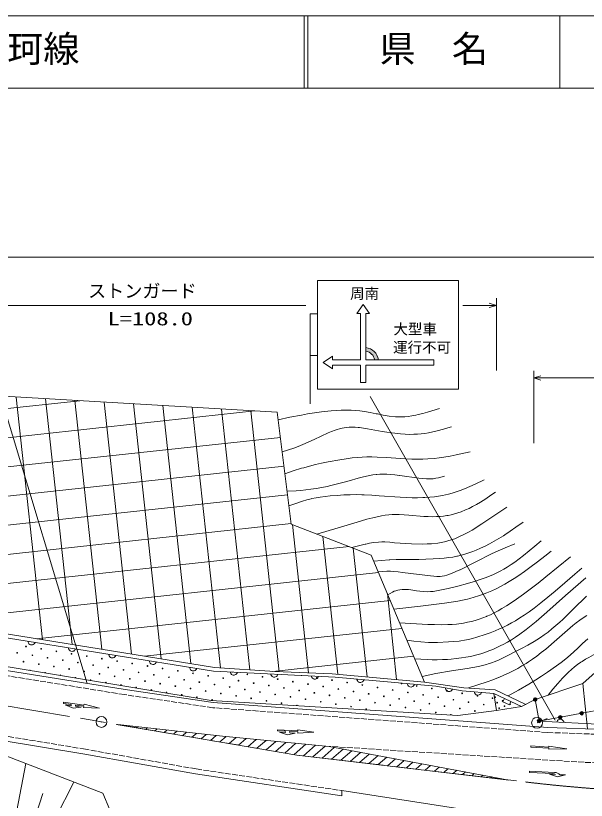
# Model space of a CAD drawing. Units: millimetres, scale not verified. Extents: x -141270 to 498730, y -17600 to 342400.
# Drawn here: x 76656 to 155406, y 234150 to 342400 of the extents above; entities that cross this region are included whole.
import ezdxf
from ezdxf.enums import TextEntityAlignment as Align

# ---------------------------------------------------------------- set-up
doc = ezdxf.new("R2010")
doc.units = ezdxf.units.MM
doc.header["$LTSCALE"] = 1000
doc.linetypes.add('CHAIN', pattern=[18.5, 12, -1.5, 3.5, -1.5])
doc.linetypes.add('USER1', pattern=[1, 0.8, -0.2])
for name, color, linetype, lineweight in [('M-BGD', 7, 'Continuous', 13), ('M-BMK-LINE', 2, 'CHAIN', 13), ('M-BMK-SRVR', 3, 'Continuous', 13), ('M-STR-HTXT', 7, 'Continuous', 13), ('M-STR-STRC', 7, 'Continuous', 13), ('M-TTL', 2, 'Continuous', 13), ('M-TTL-LINE', 7, 'Continuous', 13), ('M-TTL-TXT', 7, 'Continuous', 13)]:
    doc.layers.add(name, color=color, linetype=linetype, lineweight=lineweight)
doc.styles.add('ＭＳ ゴシック', font='')
doc.styles.get('ＭＳ ゴシック').set_extended_font_data('MS Gothic')

# ---------------------------------------------------------------- blocks, each defined once
blk = doc.blocks.new('BUHIN1')
at = {"color": 7, "linetype": 'Continuous', "lineweight": 13}
blk.add_lwpolyline([(0, 500), (115, 460), (212, 400), (322, 305), (382, 195), (418, 78), (418, -78), (382, -195), (322, -305), (212, -402), (115, -462), (0, -500)], dxfattribs=at)
blk = doc.blocks.new('BUHIN3')
at = {"color": 7, "linetype": 'Continuous', "lineweight": 13}
blk.add_lwpolyline([(0, -500), (500, -500), (500, 500), (0, 500)], dxfattribs=at)
blk = doc.blocks.new('BUHIN5')
at = {"color": 7, "linetype": 'Continuous', "lineweight": 13}
for radius in [250, 220, 191, 161, 132, 97.5, 67.5, 38.8, 7.5]:
    blk.add_circle((0, 0), radius, dxfattribs=at)
blk = doc.blocks.new('BUHIN6')
at = {"color": 7, "linetype": 'Continuous', "lineweight": 13}
blk.add_lwpolyline([(-288, -1000), (0, 0), (285, -1000)], dxfattribs=at)
blk = doc.blocks.new('BUHIN8')
at = {"color": 3, "linetype": 'Continuous', "lineweight": 13}
for radius in [750, 22.5]:
    blk.add_circle((0, 0), radius, dxfattribs=at)
blk = doc.blocks.new('BUHIN9')
at = {"color": 7, "linetype": 'Continuous', "lineweight": 13}
blk.add_circle((0, 0), 750, dxfattribs=at)

msp = doc.modelspace()

# ---------------------------------------------------------------- hatches: boundary and pattern name
at = {"layer": 'M-STR-STRC'}
msp.add_hatch(color=256, dxfattribs=at).paths.add_polyline_path([(126204, 294928), (126194, 294975), (126169, 295069), (126154, 295116), (126120, 295207), (126101, 295252), (126059, 295339), (126035, 295382), (125984, 295465), (125957, 295505), (125898, 295583), (125867, 295620), (125801, 295692), (125766, 295726), (125693, 295790), (125655, 295821), (125576, 295878), (125536, 295905), (125452, 295955), (125409, 295977), (125321, 296018), (125275, 296037), (125184, 296069), (125137, 296083), (125042, 296106), (124995, 296115), (124995, 296621), (125044, 296614), (125142, 296596), (125190, 296585), (125287, 296560), (125334, 296546), (125428, 296513), (125475, 296495), (125566, 296456), (125611, 296435), (125700, 296389), (125743, 296364), (125828, 296312), (125869, 296284), (125949, 296226), (125988, 296195), (126064, 296130), (126101, 296097), (126172, 296027), (126206, 295991), (126271, 295916), (126303, 295877), (126362, 295797), (126391, 295756), (126444, 295672), (126470, 295630), (126517, 295542), (126539, 295497), (126579, 295406), (126598, 295360), (126631, 295266), (126646, 295219), (126673, 295123), (126684, 295075), (126704, 294977), (126711, 294928)])

# ---------------------------------------------------------------- linework, layer by layer
at = {"layer": 'M-BGD'}
for p, q in [((112762, 287685), (31183, 292455)), ((85510, 289279), (23203, 282540)), ((76734, 289792), (80355, 256307)), ((80783, 289555), (84450, 255648)), ((84832, 289318), (88545, 254988)), ((88881, 289082), (92639, 254328)), ((92929, 288845), (96734, 253669)), ((96978, 288608), (100829, 253009)), ((101027, 288371), (104915, 252426)), ((105076, 288135), (108969, 252146)), ((109655, 287867), (22973, 278491)), ((109125, 287898), (113020, 251885)), ((114684, 272249), (112762, 287685)), ((113193, 284226), (25763, 274770)), ((113687, 280256), (28552, 271048)), ((114181, 276286), (31341, 267326)), ((114676, 272317), (38784, 264108)), ((125717, 267983), (114684, 272249)), ((114848, 272185), (117060, 251729)), ((119047, 270562), (121105, 251534)), ((122677, 269159), (53190, 261643)), ((123246, 268939), (125168, 251170)), ((133068, 250462), (125717, 267983)), ((126728, 265573), (64947, 258891)), ((127947, 262667), (129230, 250806)), ((128343, 261725), (79512, 256443)), ((103629, 247926), (35794, 259151)), ((39348, 257874), (91784, 249419)), ((64894, 258257), (103945, 251970)), ((65425, 258713), (104099, 252482)), ((129957, 257876), (94454, 254036)), ((131572, 254027), (112150, 251927)), ((154910, 250280), (159041, 253974)), ((104099, 252482), (112436, 251907)), ((103945, 251970), (120753, 251149)), ((112436, 251907), (120329, 251604)), ((120329, 251604), (133068, 250462)), ((120753, 251149), (134655, 249885)), ((133068, 250462), (138507, 249687)), ((148351, 248060), (154910, 250280)), ((154910, 250280), (155584, 244013)), ((91784, 249419), (103930, 247626)), ((134655, 249885), (138257, 249253)), ((138257, 249253), (142648, 248905)), ((138507, 249687), (142841, 249397)), ((142841, 249397), (147057, 247385)), ((38009, 248405), (85902, 240556)), ((137656, 245872), (103629, 247926)), ((142648, 248905), (142996, 246536)), ((142648, 248905), (146472, 247080)), ((142996, 246536), (142648, 248905)), ((146472, 247080), (148351, 248060)), ((83253, 247520), (83274, 247670)), ((83253, 247520), (84302, 247370)), ((83274, 247670), (86064, 247271)), ((84580, 246847), (83504, 247307)), ((84335, 247195), (83504, 247307)), ((84335, 247195), (84302, 247370)), ((84580, 246847), (85678, 246999)), ((84889, 247286), (86040, 247122)), ((84922, 247119), (84889, 247286)), ((85678, 246999), (84922, 247119)), ((86040, 247122), (86015, 246972)), ((88245, 246883), (86015, 246972)), ((86064, 247271), (86087, 247421)), ((88245, 246883), (86087, 247421)), ((103930, 247626), (150078, 244205)), ((146472, 247080), (142996, 246536)), ((142996, 246536), (137656, 245872)), ((148606, 244839), (149987, 245425)), ((178172, 243670), (148894, 245054)), ((115465, 240391), (90728, 244590)), ((90736, 244587), (105177, 242995)), ((92085, 244438), (92010, 244372)), ((93445, 244288), (93291, 244155)), ((94804, 244138), (94573, 243937)), ((96164, 243988), (95855, 243720)), ((97523, 243839), (97136, 243502)), ((98883, 243689), (98418, 243285)), ((112778, 243718), (112786, 243869)), ((112778, 243718), (113837, 243667)), ((112786, 243869), (115601, 243735)), ((113887, 243496), (113837, 243667)), ((114429, 243639), (115591, 243584)), ((114478, 243475), (114429, 243639)), ((115591, 243584), (115580, 243433)), ((115601, 243735), (115609, 243886)), ((117808, 243554), (115609, 243886)), ((150078, 244205), (164858, 243689)), ((100242, 243539), (99700, 243067)), ((101602, 243389), (100981, 242849)), ((102961, 243239), (102263, 242632)), ((104321, 243090), (103545, 242414)), ((105688, 242946), (104826, 242197)), ((105177, 242995), (119897, 241569)), ((107066, 242812), (106108, 241979)), ((108444, 242679), (107390, 241762)), ((109822, 242545), (108671, 241544)), ((114163, 243173), (113048, 243529)), ((113887, 243496), (113048, 243529)), ((114163, 243173), (115242, 243428)), ((115242, 243428), (114478, 243475)), ((117808, 243554), (115580, 243433)), ((111201, 242412), (109953, 241326)), ((112579, 242278), (111235, 241109)), ((113957, 242144), (112516, 240891)), ((115335, 242011), (113798, 240674)), ((116714, 241877), (115080, 240456)), ((118051, 241748), (116368, 240284)), ((119369, 241620), (117659, 240132)), ((120621, 241434), (118950, 239980)), ((119897, 241569), (144711, 236946)), ((147727, 241503), (147737, 241652)), ((150221, 241333), (147727, 241503)), ((147737, 241652), (150231, 241482)), ((150231, 241482), (150241, 241632)), ((150241, 241632), (152720, 241237)), ((72709, 241276), (88661, 235129)), ((85902, 240556), (101462, 237780)), ((144711, 236946), (115465, 240391)), ((121829, 241209), (120241, 239828)), ((123036, 240984), (121532, 239676)), ((124243, 240759), (122823, 239524)), ((125451, 240534), (124114, 239372)), ((150211, 241183), (150221, 241333)), ((152720, 241237), (150211, 241183)), ((126658, 240309), (125405, 239220)), ((127865, 240084), (126696, 239068)), ((129073, 239859), (127987, 238916)), ((130280, 239634), (129278, 238764)), ((131487, 239410), (130569, 238612)), ((76811, 232758), (78076, 239208)), ((132694, 239185), (131861, 238460)), ((133902, 238960), (133152, 238307)), ((135109, 238735), (134443, 238155)), ((136316, 238510), (135734, 238003)), ((137524, 238285), (137025, 237851)), ((147551, 238002), (147558, 238152)), ((147558, 238152), (151026, 238008)), ((101462, 237780), (121684, 234780)), ((138731, 238060), (138316, 237699)), ((139938, 237835), (139607, 237547)), ((141145, 237610), (140898, 237395)), ((142353, 237385), (142189, 237243)), ((143560, 237160), (143480, 237091)), ((150798, 237867), (147551, 238002)), ((151429, 237390), (150343, 237736)), ((150343, 237736), (151142, 237703)), ((151026, 238008), (151044, 238007)), ((152541, 237644), (151429, 237390)), ((151741, 237678), (152541, 237644)), ((82052, 231480), (84659, 236671)), ((79472, 232237), (80420, 235088)), ((88661, 235129), (89639, 232832)), ((121684, 234780), (121684, 235488)), ((121684, 235488), (138546, 232904))]:
    msp.add_line(p, q, dxfattribs=at)
at = {"layer": 'M-BGD', "linetype": 'USER1'}
for p, q in [((91677, 248727), (39283, 257175)), ((38122, 249096), (86020, 241246)), ((103853, 246930), (91677, 248727)), ((150040, 243506), (103853, 246930)), ((164845, 242989), (150040, 243506)), ((119369, 241620), (155241, 239381)), ((86020, 241246), (101575, 238471)), ((155241, 239381), (170626, 238847)), ((101575, 238471), (121684, 235488))]:
    msp.add_line(p, q, dxfattribs=at)
at = {"layer": 'M-BGD'}
for points in [[(112890, 286657), (114485, 286990), (116083, 287304), (116939, 287456), (117895, 287610), (118864, 287745), (120195, 287893), (120882, 287950), (121570, 287987), (122377, 287993), (122944, 287973), (123510, 287933), (124154, 287866), (124798, 287778), (125597, 287645), (126406, 287490), (126573, 287456), (127380, 287293), (128187, 287150), (129057, 287054), (129476, 287038), (129895, 287042), (130355, 287067), (130825, 287114), (131343, 287188), (131858, 287281), (132213, 287356), (132864, 287512), (133509, 287688), (135167, 288195)], [(113444, 282211), (115025, 282723), (115651, 282960), (116270, 283216), (117845, 283932), (119792, 284838), (120260, 285038), (120745, 285223), (121001, 285308), (121355, 285408), (121725, 285491), (122276, 285577), (122664, 285610), (123063, 285624), (123492, 285618), (123930, 285591), (124089, 285577), (124655, 285507), (125228, 285417), (127211, 285039), (127890, 284923), (128571, 284826), (129762, 284704), (130401, 284662), (131041, 284641), (131581, 284642), (132119, 284664), (132615, 284704), (133119, 284766), (133620, 284849), (134217, 284969), (134810, 285110), (135711, 285354), (136619, 285620), (136811, 285677)], [(113819, 279195), (114964, 279583), (116115, 279952), (116402, 280038), (117199, 280263), (118011, 280471), (118877, 280671), (119758, 280854), (121404, 281145), (122245, 281271), (123089, 281377), (123775, 281445), (124462, 281492), (125130, 281515), (125828, 281515), (126536, 281496), (127823, 281424), (129121, 281332), (130501, 281246), (131311, 281216), (132121, 281206), (132831, 281217), (133549, 281248), (134395, 281313), (135077, 281391), (135758, 281490), (136603, 281635), (137446, 281800), (139363, 282220)], [(114115, 276822), (115356, 276860), (116024, 276904), (116691, 276968), (117406, 277057), (118119, 277167), (118887, 277306), (119652, 277465), (120168, 277584), (121263, 277859), (122352, 278154), (124256, 278669), (124869, 278822), (125494, 278957), (125946, 279035), (126400, 279094), (126499, 279103), (126927, 279134), (127365, 279146), (127865, 279137), (128365, 279108), (128995, 279047), (129623, 278967), (129683, 278958), (132288, 278597), (132816, 278539), (133345, 278502), (133713, 278495), (134090, 278508), (134278, 278524), (134643, 278574), (135005, 278645), (135833, 278850)], [(114367, 274798), (115304, 275120), (116256, 275426), (116840, 275594), (117439, 275746), (117536, 275768), (118102, 275884), (118673, 275981), (119356, 276074), (120042, 276147), (121001, 276224), (121919, 276279), (122837, 276313), (123634, 276324), (124432, 276315), (124760, 276305), (125787, 276252), (126813, 276179), (129702, 275956), (130530, 275915), (131359, 275894), (132099, 275894), (132849, 275915), (133139, 275929), (133788, 275973), (134436, 276037), (135010, 276113), (135581, 276210), (136389, 276385), (136907, 276526), (137429, 276689), (138011, 276893), (138597, 277120), (139344, 277435), (140084, 277770), (141303, 278346)], [(118215, 270884), (122424, 272116), (123778, 272531), (125139, 272927), (125942, 273136), (126547, 273276), (127156, 273396), (127649, 273474), (128144, 273532), (128601, 273566), (129097, 273583), (129593, 273580), (130259, 273552), (130927, 273503), (132978, 273324), (133591, 273292), (134204, 273280), (134726, 273289), (135245, 273319), (135703, 273363), (136167, 273429), (136335, 273458), (136774, 273549), (137219, 273663), (137669, 273798), (138122, 273956), (138752, 274210), (139233, 274432), (139713, 274675), (140255, 274974), (140796, 275296), (141523, 275758), (142249, 276244), (142887, 276681)], [(123038, 269019), (123945, 269261), (124868, 269487), (124975, 269511), (125494, 269617), (126025, 269705), (126748, 269779), (127185, 269794), (127623, 269788), (128271, 269752), (128920, 269695), (129729, 269618), (130495, 269563), (131261, 269529), (132817, 269511), (133427, 269521), (134037, 269552), (134912, 269645), (135366, 269721), (135826, 269819), (136293, 269939), (136764, 270082), (137239, 270247), (137707, 270432), (138617, 270853), (139129, 271127), (139631, 271419), (140981, 272277), (144445, 274586)], [(126064, 267158), (127126, 267254), (128189, 267331), (128278, 267335), (129166, 267369), (130054, 267383), (132280, 267389), (133269, 267407), (134267, 267444), (135126, 267497), (135774, 267553), (136430, 267630), (136974, 267713), (137514, 267816), (137651, 267846), (138154, 267970), (138653, 268114), (139203, 268295), (139747, 268496), (140202, 268678), (140818, 268945), (141425, 269230), (142051, 269546), (142675, 269885), (143317, 270256), (143956, 270649), (144150, 270773), (144915, 271281), (145678, 271812), (146701, 272545)], [(126690, 265664), (127279, 265717), (127877, 265751), (127947, 265753), (128384, 265751), (128832, 265728), (129438, 265671), (130043, 265595), (131203, 265428), (133916, 265102), (134344, 265056), (134771, 265030), (134929, 265030), (135215, 265044), (135510, 265079), (135831, 265140), (136150, 265220), (136524, 265337), (136904, 265478), (137421, 265697), (137940, 265939), (138004, 265970), (142309, 268141), (143250, 268574), (144211, 268994), (145529, 269552)], [(128016, 262504), (128330, 262700), (128661, 262882), (128896, 262985), (129141, 263065), (129392, 263125), (129648, 263173), (129986, 263222), (130325, 263250), (130534, 263253), (130861, 263235), (131186, 263196), (131984, 263065), (132430, 263000), (132887, 262953), (133542, 262931), (133909, 262944), (134276, 262976), (134731, 263040), (135185, 263125), (136335, 263388), (137669, 263715), (138992, 264060), (140095, 264381), (140770, 264601), (141450, 264842), (142038, 265072), (142617, 265320), (143505, 265751), (144002, 266024), (144498, 266318), (145034, 266662), (145559, 267023), (146155, 267460), (146748, 267920), (147527, 268554), (148302, 269213), (149171, 269967)], [(128853, 260508), (132521, 260944), (135825, 261347), (136745, 261478), (137663, 261628), (138330, 261757), (139003, 261906), (139343, 261991), (139931, 262155), (140514, 262338), (141100, 262543), (141679, 262767), (142377, 263065), (142964, 263341), (143550, 263639), (144170, 263978), (144780, 264335), (145449, 264751), (146109, 265184), (146874, 265715), (147630, 266263), (148667, 267046), (149701, 267853), (150541, 268517)], [(129643, 258626), (133532, 258421), (134470, 258384), (135418, 258367), (136316, 258384), (136903, 258417), (137499, 258472), (138469, 258607), (139019, 258710), (139566, 258834), (140088, 258972), (140614, 259132), (141114, 259305), (141616, 259500), (141699, 259535), (142201, 259757), (142694, 259998), (143232, 260284), (143769, 260593), (144400, 260981), (145022, 261388), (145783, 261911), (146721, 262582), (147646, 263268), (148741, 264109), (149824, 264964), (153207, 267739)], [(130646, 256235), (131608, 256109), (132581, 256002), (133606, 255934), (134224, 255923), (134852, 255932), (136390, 256008), (137127, 256057), (137861, 256127), (138098, 256156), (138610, 256239), (139129, 256343), (139703, 256481), (140283, 256640), (141439, 257010), (142136, 257262), (142835, 257535), (143441, 257794), (144048, 258074), (144520, 258310), (145083, 258612), (145636, 258933), (146239, 259307), (146832, 259698), (147514, 260175), (148193, 260674), (149124, 261391), (150116, 262186), (151094, 262996), (152454, 264155), (153800, 265329), (154767, 266180)], [(131715, 253687), (133446, 253561), (134124, 253540), (134812, 253538), (135541, 253558), (136269, 253598), (136738, 253633), (137444, 253702), (138158, 253791), (138780, 253889), (139408, 254007), (140283, 254212), (140840, 254372), (141391, 254552), (141945, 254754), (142502, 254978), (143059, 255225), (143609, 255490), (143938, 255659), (144507, 255973), (145075, 256310), (145649, 256674), (146211, 257055), (147121, 257721), (147810, 258270), (148484, 258834), (149943, 260109), (152512, 262388), (155334, 264849)], [(132739, 251246), (134622, 251632), (136816, 252025), (138945, 252352), (139725, 252481), (140510, 252632), (141064, 252757), (141613, 252901), (141861, 252975), (142342, 253135), (142826, 253317), (143387, 253552), (143941, 253806), (144749, 254207), (145550, 254627), (146446, 255104), (147330, 255573), (148200, 256057), (148575, 256283), (149095, 256620), (149604, 256975), (150133, 257369), (150659, 257786), (151211, 258251), (151750, 258731), (152146, 259100), (153708, 260650), (155288, 262189), (155421, 262310)], [(139142, 249645), (140427, 250060), (141715, 250497), (142495, 250781), (143277, 251088), (143342, 251115), (144014, 251402), (144678, 251707), (145306, 252018), (145934, 252351), (146517, 252682), (147098, 253036), (147418, 253241), (147988, 253627), (148555, 254036), (149190, 254521), (149814, 255022), (151316, 256313), (153561, 258262), (154018, 258639), (154494, 259006), (155097, 259414), (155465, 259632)], [(150157, 248671), (150807, 249482), (151479, 250288), (152106, 250989), (152518, 251413), (152951, 251831), (153361, 252200), (153792, 252560), (154204, 252878), (154635, 253186), (154817, 253308), (155282, 253600), (155757, 253875), (156419, 254228), (157090, 254563), (158345, 255170), (159509, 255750), (160662, 256346), (163511, 257877)], [(144604, 248556), (146043, 249363), (147472, 250187), (148422, 250760), (149234, 251272), (150044, 251806), (151287, 252680), (151942, 253171), (152593, 253684), (153169, 254162), (153733, 254657), (154181, 255072), (154885, 255764), (155599, 256438)], [(148351, 248060), (148894, 245054), (178443, 250596)]]:
    msp.add_lwpolyline(points, dxfattribs=at)
for centre in [(76866, 254496), (78081, 255374), (80176, 255037), (82270, 254700), (84365, 254363), (77744, 253280), (78960, 254159), (81054, 253821), (83149, 253484), (86459, 254026), (88553, 253688), (90648, 253351), (79839, 252943), (81933, 252606), (84027, 252268), (85243, 253147), (87337, 252810), (89432, 252473), (92742, 253014), (94836, 252677), (96931, 252340), (86122, 251931), (88216, 251594), (90310, 251257), (91526, 252135), (93620, 251798), (95715, 251461), (97809, 251124), (99025, 252002), (101119, 251665), (103214, 251328), (108618, 251532), (110712, 251195), (91189, 250041), (92405, 250920), (94499, 250582), (96593, 250245), (99904, 250787), (101998, 250449), (104092, 250112), (105308, 250991), (107402, 250654), (109497, 250316), (112807, 250858), (114901, 250521), (116996, 250183), (118211, 251062), (120306, 250725), (122400, 250388), (124494, 250050), (129899, 250255), (93283, 249704), (95378, 249367), (97472, 249030), (98688, 249908), (100782, 249571), (102876, 249234), (106187, 249775), (108281, 249438), (110375, 249101), (111591, 249979), (113685, 249642), (115780, 249305), (117874, 248968), (119090, 249846), (121184, 249509), (123279, 249172), (126589, 249713), (128683, 249376), (130777, 249039), (131993, 249917), (134088, 249580), (136182, 249243), (99566, 248692), (101661, 248355), (103755, 248018), (104971, 248896), (107065, 248559), (109160, 248222), (111254, 247885), (112470, 248763), (114564, 248426), (116658, 248089), (119968, 248630), (122063, 248293), (124157, 247956), (125373, 248835), (127467, 248497), (129562, 248160), (132872, 248702), (134966, 248364), (137060, 248027), (138276, 248906), (140371, 248569), (142465, 248231), (142837, 248372), (143858, 247885), (113348, 247548), (118753, 247752), (120847, 247415), (122941, 247077), (126251, 247619), (128346, 247282), (130440, 246944), (131656, 247823), (133750, 247486), (135845, 247149), (137939, 246811), (139155, 247690), (141249, 247353), (143104, 247618), (143371, 246864), (144125, 247131), (144879, 247397), (125036, 246740), (132535, 246607), (134629, 246270), (140033, 246474)]:
    msp.add_circle(centre, 50, dxfattribs=at)
for centre, radius, start, end in [((78623, 252064), 50, 350.00317, 171.20515), ((80717, 251727), 50, 339.34434, 181.86397), ((82812, 251390), 50, 328.26876, 192.93956), ((106524, 251869), 50, 207.81186, 326.59224), ((116117, 251399), 50, 206.00499, 328.39911), ((84906, 251053), 50, 316.21596, 204.99236), ((87000, 250715), 50, 302.05133, 219.15699), ((89095, 250378), 50, 281.48308, 239.72524), ((115443, 247211), 50, 359.27304, 173.81943), ((136723, 245933), 50, 351.57308, 181.5194), ((150770, 237366), 502, 42.2077, 86.77802), ((151003, 237016), 991, 41.83295, 87.61411)]:
    msp.add_arc(centre, radius, start, end, dxfattribs=at)
at = {"layer": 'M-BMK-LINE'}
for p, q in [((-684, 260098), (115465, 240391)), ((115465, 240391), (147004, 236676))]:
    msp.add_line(p, q, dxfattribs=at)
msp.add_arc((173910, 465097), 230000, 263.28204, 269.37949, dxfattribs=at)
at = {"layer": 'M-STR-HTXT'}
for p, q in [((-1388, 309095), (177320, 309095)), ((142998, 293438), (142998, 303438)), ((74355, 302438), (116680, 302438)), ((138376, 302438), (142998, 302438)), ((148150, 283424), (148150, 293424)), ((148150, 292424), (180513, 292424))]:
    msp.add_line(p, q, dxfattribs=at)
at = {"layer": 'M-STR-STRC'}
for p, q in [((118285, 305872), (118285, 290872)), ((118285, 305872), (137777, 305872)), ((137777, 305872), (137777, 290872)), ((123733, 301295), (124608, 302545)), ((124608, 302545), (125483, 301295)), ((117285, 301247), (118285, 301247)), ((117285, 301247), (117285, 288872)), ((124233, 301295), (123733, 301295)), ((124233, 294928), (124233, 301295)), ((125483, 301295), (124983, 301295)), ((124983, 301295), (124983, 294928)), ((86540, 250264), (71647, 299625)), ((124995, 296115), (124995, 296621)), ((117285, 295497), (118285, 295497)), ((119108, 294553), (120358, 295428)), ((120358, 293678), (119108, 294553)), ((120358, 295428), (120358, 294928)), ((120358, 294928), (124233, 294928)), ((124983, 294928), (128858, 294928)), ((126711, 294928), (126204, 294928)), ((134358, 294928), (128858, 294928)), ((134358, 294178), (134358, 294928)), ((124233, 294178), (120358, 294178)), ((120358, 294178), (120358, 293678)), ((124233, 291803), (124233, 294178)), ((128858, 294178), (124983, 294178)), ((124983, 294178), (124983, 291803)), ((128858, 294178), (134358, 294178)), ((124983, 291803), (124233, 291803)), ((118285, 290872), (137777, 290872)), ((151090, 245184), (125557, 289841))]:
    msp.add_line(p, q, dxfattribs=at)
for radius, start, end in [(2000, 8.32797, 82.46396), (1500, 11.134, 79.9299)]:
    msp.add_arc((124732, 294638), radius, start, end, dxfattribs=at)
at = {"layer": 'M-TTL'}
msp.add_line((498730, 342400), (-141270, 342400), dxfattribs=at)
at = {"layer": 'M-TTL-LINE'}
for p, q in [((116480, 342400), (116480, 332400)), ((116980, 342400), (116980, 332400)), ((151730, 342400), (151730, 332400)), ((-141270, 332400), (498730, 332400))]:
    msp.add_line(p, q, dxfattribs=at)

# ---------------------------------------------------------------- block references
at = {"layer": 'M-BGD'}
for name, p, rotation in [('BUHIN1', (78841, 256012), 260.85369), ('BUHIN1', (84420, 255114), 260.85369), ('BUHIN1', (89998, 254215), 260.85369), ('BUHIN1', (95577, 253317), 260.85369), ('BUHIN1', (101156, 252419), 260.85369), ('BUHIN1', (106746, 251833), 267.20206), ('BUHIN1', (112349, 251559), 267.20206), ('BUHIN1', (117952, 251285), 267.20206), ('BUHIN1', (124229, 250833), 264.80557), ('BUHIN1', (131179, 250201), 264.80557), ('BUHIN1', (136456, 249569), 260.04937), ('BUHIN1', (140452, 249079), 265.47523), ('BUHIN3', (144560, 247993), 244.48669), ('BUHIN5', (148351, 248060), 190.24693), ('BUHIN5', (151811, 245601), 280.62187), ('BUHIN5', (154770, 246156), 280.62187), ('BUHIN5', (148887, 245097), 190.24693), ('BUHIN1', (151822, 244916), 87.29253)]:
    msp.add_blockref(name, p, dxfattribs=dict(at, rotation=rotation))
msp.add_blockref('BUHIN9', (148606, 244839), dxfattribs=at)
at = {"layer": 'M-BMK-SRVR'}
msp.add_blockref('BUHIN8', (88492, 244967), dxfattribs=at)
at = {"layer": 'M-STR-HTXT'}
for p, rotation in [((142998, 302438), 270), ((148150, 292424), 90)]:
    msp.add_blockref('BUHIN6', p, dxfattribs=dict(at, rotation=rotation))

# ---------------------------------------------------------------- texts
at = {"layer": 'M-STR-HTXT', "style": 'ＭＳ ゴシック'}
msp.add_text('ストンガード', height=1833, dxfattribs=at).set_placement((86643, 302956), align=Align.BOTTOM_LEFT)
at = {"layer": 'M-STR-HTXT', "style": 'ＭＳ ゴシック', "width": 1.35}
msp.add_text('L=108.0', height=1833, dxfattribs=at).set_placement((89338, 299130), align=Align.BOTTOM_LEFT)
at = {"layer": 'M-STR-STRC', "style": 'ＭＳ ゴシック'}
for s, p in [('周南', (122809, 302903)), ('大型車', (128786, 297989)), ('運行不可', (128736, 295466))]:
    msp.add_text(s, height=1466, dxfattribs=at).set_placement(p, align=Align.BOTTOM_LEFT)
at = {"layer": 'M-TTL-TXT', "style": 'ＭＳ ゴシック'}
for s, p in [('主要地方道岩国玖珂線', (35464, 334900)), ('県\u3000名', (126855, 334900))]:
    msp.add_text(s, height=3666, dxfattribs=at).set_placement(p, align=Align.BOTTOM_LEFT)

doc.saveas('drawing.dxf')
